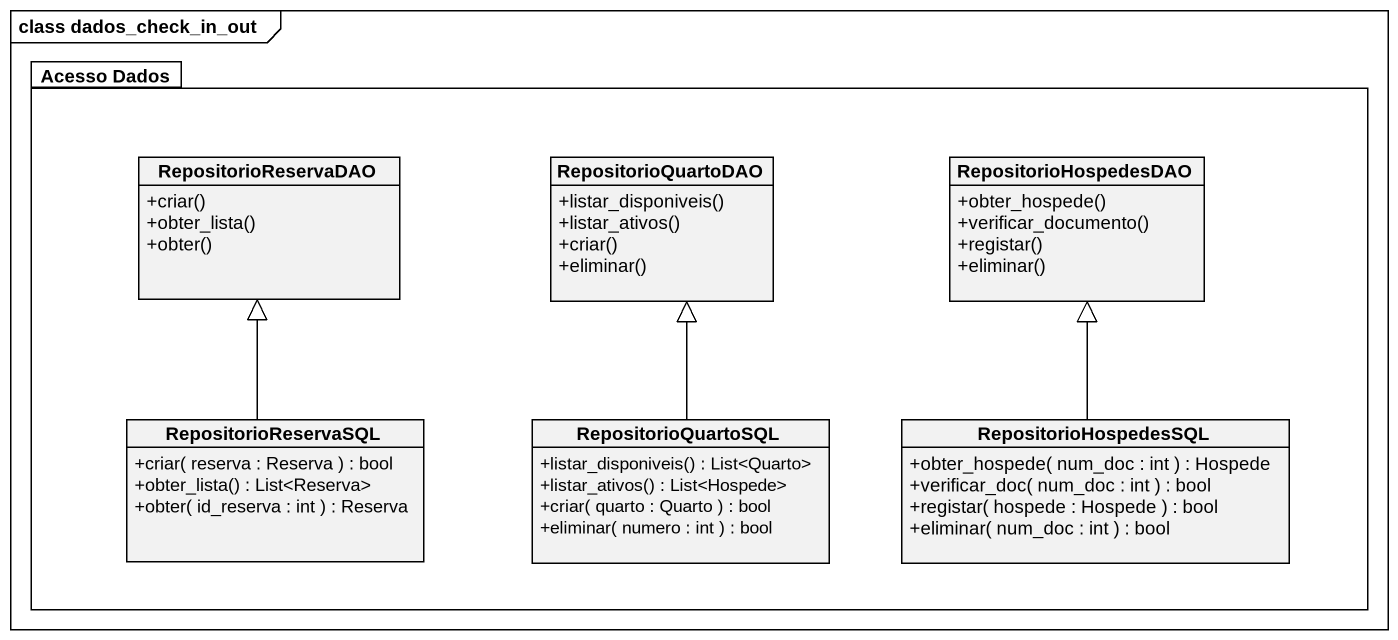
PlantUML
@startuml
mainframe class dados_check_in_out
hide circle
hide empty members
skinparam classAttributeIconSize 0
package "Acesso Dados" as Acesso_Dados {
  class RepositorioReservaDAO {
    +criar()
    +obter_lista()
    +obter()
  }
  class RepositorioQuartoDAO {
    +listar_disponiveis()
    +listar_ativos()
    +criar()
    +eliminar()
  }
  class RepositorioHospedesDAO {
    +obter_hospede()
    +verificar_documento()
    +registar()
    +eliminar()
  }
  class RepositorioReservaSQL {
    +criar( reserva : Reserva ) : bool
    +obter_lista() : List<Reserva>
    +obter( id_reserva : int ) : Reserva
  }
  class RepositorioQuartoSQL {
    +listar_disponiveis() : List<Quarto>
    +listar_ativos() : List<Hospede>
    +criar( quarto : Quarto ) : bool
    +eliminar( numero : int ) : bool
  }
  class RepositorioHospedesSQL {
    +obter_hospede( num_doc : int ) : Hospede
    +verificar_doc( num_doc : int ) : bool
    +registar( hospede : Hospede ) : bool
    +eliminar( num_doc : int ) : bool
  }
}
RepositorioReservaSQL -up-|> RepositorioReservaDAO
RepositorioQuartoSQL -up-|> RepositorioQuartoDAO
RepositorioHospedesSQL -up-|> RepositorioHospedesDAO
@enduml
